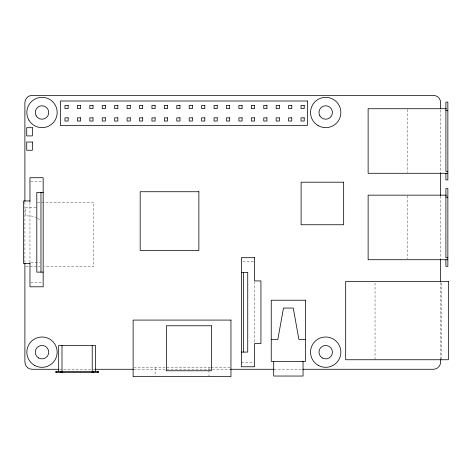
<?xml version="1.0" encoding="UTF-8"?>
<svg xmlns="http://www.w3.org/2000/svg" width="472" height="472" viewBox="0 0 472 472"><rect width="100%" height="100%" fill="white"/><g stroke="black" fill="none" stroke-linecap="round" stroke-linejoin="round"><path stroke-width="0.35" stroke-dasharray="2.36 1.77" d="M30.692 181.755L43.164 181.755M37.542 202.494L93.792 202.494L93.792 266.662L44.456 266.662M36.102 207.385L25.317 207.385L25.317 215.798L32.385 216.111A18.314 18.314 0 0 1 36.379 217.598M242.844 261.73L253.847 261.73M31.004 262.751L40.256 262.751M26.048 266.662L40.043 266.662M30.692 282.763L42.433 282.763M241.375 362.738L253.847 362.738M133.865 367.529L210.447 367.529M211.096 367.529L230.224 367.529M59.507 369.287L94.158 369.287M133.971 369.287L229.823 369.287M274.055 369.287L302.074 369.287M441.662 282.946L441.662 359.747M440.647 110.076L440.647 171.938M440.647 196.24L440.647 258.845M440.647 282.409L440.647 359.003M407.259 109.469L407.259 172.563M407.259 195.892L407.259 258.986M375.033 282.946L375.033 359.747M254.585 281.666L254.585 342.831M208.978 367.529L208.978 369.629M208.978 370.325L208.978 375.924M155.111 367.529L155.111 375.924M29.96 202.399L29.96 262.857M24.892 202.134L24.892 262.526M37.618 218.294A18.314 18.314 0 0 1 39.919 219.97"/><path stroke-width="0.71" d="M446.406 108.731L368.13 108.731L368.13 173.295L447.857 173.295M445.898 110.69L447.857 110.69M447.857 171.342L445.898 171.342L445.898 102.129L447.857 102.129L447.857 179.903L445.898 179.903L445.898 173.295M43.164 192.399L36.804 192.399L36.804 272.126L43.164 272.126M446.406 195.154L368.13 195.154L368.13 259.718L447.857 259.718M445.898 197.113L447.857 197.113M29.96 200.954L23.6 200.954L23.6 263.565L29.96 263.565M447.857 257.765L445.898 257.765L445.898 188.552L447.857 188.552L447.857 266.326L445.898 266.326L445.898 259.718M241.375 272.368L247.735 272.368L247.735 352.094L241.375 352.094M271.247 339.362L277.849 339.362L283.477 308.057L293.26 308.057L298.882 339.362L305.484 339.362M58.77 369.287L32.226 369.287A7.34 7.34 0 0 1 24.892 361.947L24.892 263.258M94.896 369.287L133.234 369.287M230.56 369.287L274.055 369.287M302.812 369.287L433.314 369.287A7.34 7.34 0 0 0 440.647 361.947L440.647 359.741M440.647 108.601L440.647 102.713A7.34 7.34 0 0 0 433.314 95.373L32.226 95.373A7.34 7.34 0 0 0 24.892 102.713L24.892 201.397M440.647 172.675L440.647 195.508M440.647 259.576L440.647 281.672M303.042 361.369L303.042 376.042L273.695 376.042L273.695 361.369M243.576 272.368L243.576 352.094M97.374 371.493L97.374 372.614M95.55 371.493L95.55 345.516L58.67 345.516L58.67 371.493M93.745 371.493L93.745 372.614M92.223 345.516L92.223 372.614M61.997 345.516L61.997 372.614M60.398 371.493L60.398 372.614M56.752 371.493L56.752 372.614M40.964 192.399L40.964 272.126M29.96 201.662L29.96 177.726L43.164 177.726L43.164 286.799L29.96 286.799L29.96 262.857M307.361 100.996L60.351 100.996L60.351 125.458L307.361 125.458L307.361 100.996M68.157 105.427L64.971 105.427L64.971 108.607L68.157 108.607L68.157 105.427M80.582 105.427L77.396 105.427L77.396 108.607L80.582 108.607L80.582 105.427M93.008 105.427L89.816 105.427L89.816 108.607L93.008 108.607L93.008 105.427M105.427 105.427L102.241 105.427L102.241 108.607L105.427 108.607L105.427 105.427M117.852 105.427L114.666 105.427L114.666 108.607L117.852 108.607L117.852 105.427M130.278 105.427L127.092 105.427L127.092 108.607L130.278 108.607L130.278 105.427M142.703 105.427L139.511 105.427L139.511 108.607L142.703 108.607L142.703 105.427M155.123 105.427L151.937 105.427L151.937 108.607L155.123 108.607L155.123 105.427M167.548 105.427L164.362 105.427L164.362 108.607L167.548 108.607L167.548 105.427M179.974 105.427L176.788 105.427L176.788 108.607L179.974 108.607L179.974 105.427M192.399 105.427L189.207 105.427L189.207 108.607L192.399 108.607L192.399 105.427M204.818 105.427L201.632 105.427L201.632 108.607L204.818 108.607L204.818 105.427M217.244 105.427L214.058 105.427L214.058 108.607L217.244 108.607L217.244 105.427M229.669 105.427L226.477 105.427L226.477 108.607L229.669 108.607L229.669 105.427M242.095 105.427L238.903 105.427L238.903 108.607L242.095 108.607L242.095 105.427M254.514 105.427L251.328 105.427L251.328 108.607L254.514 108.607L254.514 105.427M266.94 105.427L263.754 105.427L263.754 108.607L266.94 108.607L266.94 105.427M279.365 105.427L276.173 105.427L276.173 108.607L279.365 108.607L279.365 105.427M291.784 105.427L288.598 105.427L288.598 108.607L291.784 108.607L291.784 105.427M304.21 105.427L301.024 105.427L301.024 108.607L304.21 108.607L304.21 105.427M68.157 117.847L64.971 117.847L64.971 121.027L68.157 121.027L68.157 117.847M80.582 117.847L77.396 117.847L77.396 121.027L80.582 121.027L80.582 117.847M93.008 117.847L89.816 117.847L89.816 121.027L93.008 121.027L93.008 117.847M105.427 117.847L102.241 117.847L102.241 121.027L105.427 121.027L105.427 117.847M117.852 117.847L114.666 117.847L114.666 121.027L117.852 121.027L117.852 117.847M130.278 117.847L127.092 117.847L127.092 121.027L130.278 121.027L130.278 117.847M142.703 117.847L139.511 117.847L139.511 121.027L142.703 121.027L142.703 117.847M155.123 117.847L151.937 117.847L151.937 121.027L155.123 121.027L155.123 117.847M167.548 117.847L164.362 117.847L164.362 121.027L167.548 121.027L167.548 117.847M179.974 117.847L176.788 117.847L176.788 121.027L179.974 121.027L179.974 117.847M192.399 117.847L189.207 117.847L189.207 121.027L192.399 121.027L192.399 117.847M204.818 117.847L201.632 117.847L201.632 121.027L204.818 121.027L204.818 117.847M217.244 117.847L214.058 117.847L214.058 121.027L217.244 121.027L217.244 117.847M229.669 117.847L226.477 117.847L226.477 121.027L229.669 121.027L229.669 117.847M242.095 117.847L238.903 117.847L238.903 121.027L242.095 121.027L242.095 117.847M254.514 117.847L251.328 117.847L251.328 121.027L254.514 121.027L254.514 117.847M266.94 117.847L263.754 117.847L263.754 121.027L266.94 121.027L266.94 117.847M279.365 117.847L276.173 117.847L276.173 121.027L279.365 121.027L279.365 117.847M291.784 117.847L288.598 117.847L288.598 121.027L291.784 121.027L291.784 117.847M304.21 117.847L301.024 117.847L301.024 121.027L304.21 121.027L304.21 117.847M32.344 127.694L26.721 127.694L26.721 135.912L32.344 135.912L32.344 127.694M32.344 142.025L26.721 142.025L26.721 150.243L32.344 150.243L32.344 142.025M343.657 182.192L301.101 182.192L301.101 224.749L343.657 224.749L343.657 182.192M198.871 191.732L140.178 191.732L140.178 250.425L198.871 250.425L198.871 191.732M254.585 257.694L241.375 257.694L241.375 366.773L254.585 366.773L254.585 343.539L260.939 343.539L260.939 280.928L254.585 280.928L254.585 257.694M448.4 281.489L345.681 281.489L345.681 359.747L448.4 359.747L448.4 281.489M305.484 300.227L271.247 300.227L271.247 361.369L305.484 361.369L305.484 300.227M230.955 320.081L133.133 320.081L133.133 376.627L230.955 376.627L230.955 320.081M211.379 325.768L166.374 325.768L166.374 370.774L211.379 370.774L211.379 325.768M98.483 371.493L55.737 371.493L55.737 372.614L98.483 372.614L98.483 371.493M318.122 365.298A15.163 15.163 0 0 0 340.867 352.165A15.163 15.163 0 0 0 318.122 339.032A15.163 15.163 0 0 0 318.122 365.298M318.122 125.623A15.163 15.163 0 0 0 340.867 112.495A15.163 15.163 0 0 0 318.122 99.362A15.163 15.163 0 0 0 318.122 125.623M28.881 120.077A15.163 15.163 0 0 0 55.141 120.077A15.163 15.163 0 0 0 42.008 97.332A15.163 15.163 0 0 0 28.881 120.077M34.426 365.298A15.163 15.163 0 0 0 57.171 352.165A15.163 15.163 0 0 0 34.426 339.032A15.163 15.163 0 0 0 34.426 365.298M38.645 357.988A6.726 6.726 0 0 0 48.734 352.165A6.726 6.726 0 0 0 38.645 346.342A6.726 6.726 0 0 0 38.645 357.988M322.341 357.988A6.726 6.726 0 0 0 332.43 352.165A6.726 6.726 0 0 0 322.341 346.342A6.726 6.726 0 0 0 322.341 357.988M319.88 115.858A6.726 6.726 0 0 0 331.527 115.858A6.726 6.726 0 0 0 325.704 105.769A6.726 6.726 0 0 0 319.88 115.858M36.185 115.858A6.726 6.726 0 0 0 47.837 115.858A6.726 6.726 0 0 0 42.008 105.769A6.726 6.726 0 0 0 36.185 115.858"/></g></svg>
